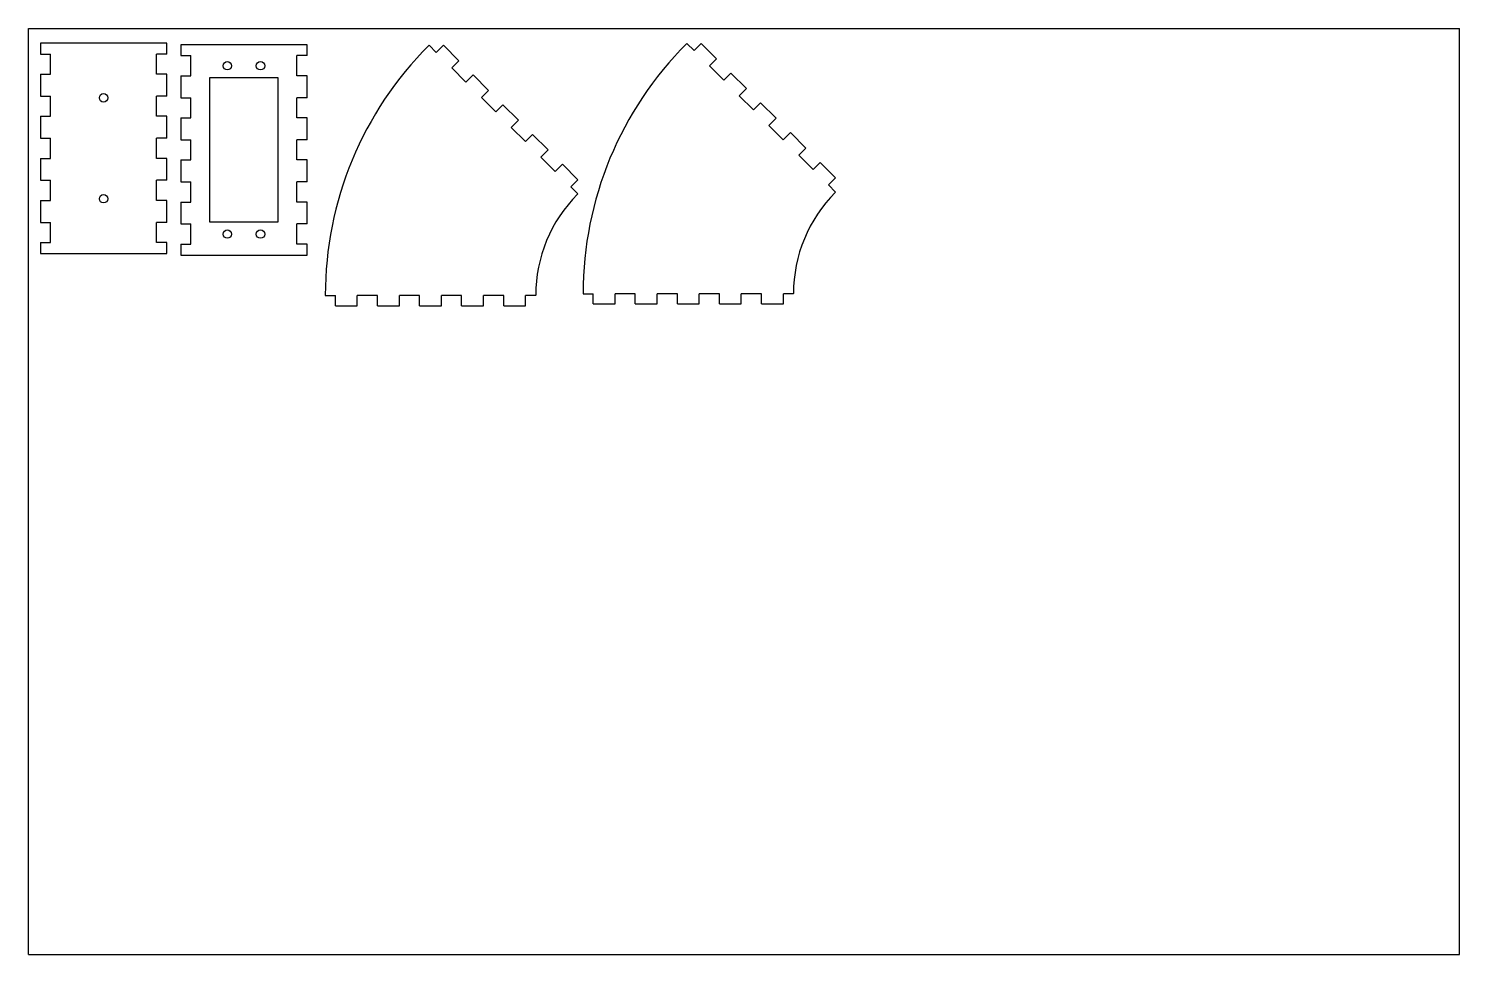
# Model space of a CAD drawing. Header units: inches. Extents: x 0 to 17, y 0 to 11.
import ezdxf

# ---------------------------------------------------------------- set-up
doc = ezdxf.new("R2010")
doc.units = ezdxf.units.IN
doc.header["$LTSCALE"] = 0.935
doc.header["$MEASUREMENT"] = 0
doc.layers.get('0').update_dxf_attribs({"linetype": 'CONTINUOUS'})
doc.layers.add('02___PRT_ALL_AXES', color=7, linetype='CONTINUOUS')

msp = doc.modelspace()

# ---------------------------------------------------------------- linework, layer by layer
at = {"color": 7, "linetype": 'CONTINUOUS'}
for p, q in [((0, 0), (0, 11)), ((0, 11), (17, 11)), ((17, 0), (17, 11)), ((0.141, 10.828), (0.141, 10.698)), ((1.641, 10.828), (0.141, 10.828)), ((1.641, 10.698), (1.641, 10.828)), ((1.808, 10.809), (1.808, 10.679)), ((3.308, 10.809), (1.808, 10.809)), ((3.308, 10.679), (3.308, 10.809)), ((4.758, 10.803), (4.754, 10.799)), ((4.843, 10.718), (4.758, 10.803)), ((4.928, 10.803), (4.843, 10.718)), ((5.112, 10.619), (4.928, 10.803)), ((7.821, 10.825), (7.818, 10.821)), ((7.906, 10.74), (7.821, 10.825)), ((7.991, 10.825), (7.906, 10.74)), ((8.175, 10.641), (7.991, 10.825)), ((0.141, 10.698), (0.261, 10.698)), ((0.261, 10.458), (0.261, 10.698)), ((1.521, 10.458), (1.521, 10.698)), ((1.641, 10.698), (1.521, 10.698)), ((1.808, 10.679), (1.928, 10.679)), ((1.928, 10.439), (1.928, 10.679)), ((3.188, 10.439), (3.188, 10.679)), ((3.308, 10.679), (3.188, 10.679)), ((5.027, 10.534), (5.112, 10.619)), ((8.09, 10.556), (8.175, 10.641)), ((8.26, 10.386), (8.09, 10.556)), ((0.141, 10.458), (0.141, 10.198)), ((0.141, 10.458), (0.261, 10.458)), ((1.641, 10.458), (1.521, 10.458)), ((1.641, 10.198), (1.641, 10.458)), ((1.808, 10.439), (1.808, 10.179)), ((1.808, 10.439), (1.928, 10.439)), ((2.153, 8.699), (2.153, 10.419)), ((2.153, 10.419), (2.963, 10.419)), ((2.963, 10.419), (2.963, 8.699)), ((3.308, 10.439), (3.188, 10.439)), ((3.308, 10.179), (3.308, 10.439)), ((5.196, 10.364), (5.027, 10.534)), ((5.281, 10.449), (5.196, 10.364)), ((5.465, 10.265), (5.281, 10.449)), ((8.344, 10.471), (8.26, 10.386)), ((8.528, 10.287), (8.344, 10.471)), ((5.38, 10.181), (5.465, 10.265)), ((8.443, 10.203), (8.528, 10.287)), ((8.613, 10.033), (8.443, 10.203)), ((0.141, 10.198), (0.261, 10.198)), ((0.261, 9.958), (0.261, 10.198)), ((1.521, 9.958), (1.521, 10.198)), ((1.641, 10.198), (1.521, 10.198)), ((1.808, 10.179), (1.928, 10.179)), ((1.928, 9.939), (1.928, 10.179)), ((3.188, 9.939), (3.188, 10.179)), ((3.308, 10.179), (3.188, 10.179)), ((5.55, 10.011), (5.38, 10.181)), ((5.635, 10.096), (5.55, 10.011)), ((5.819, 9.912), (5.635, 10.096)), ((8.698, 10.118), (8.613, 10.033)), ((8.882, 9.934), (8.698, 10.118)), ((0.141, 9.958), (0.141, 9.698)), ((0.141, 9.958), (0.261, 9.958)), ((1.641, 9.958), (1.521, 9.958)), ((1.641, 9.698), (1.641, 9.958)), ((1.808, 9.939), (1.808, 9.679)), ((1.808, 9.939), (1.928, 9.939)), ((3.308, 9.939), (3.188, 9.939)), ((3.308, 9.679), (3.308, 9.939)), ((5.734, 9.827), (5.819, 9.912)), ((8.797, 9.849), (8.882, 9.934)), ((0.141, 9.698), (0.261, 9.698)), ((0.261, 9.458), (0.261, 9.698)), ((1.641, 9.698), (1.521, 9.698)), ((1.521, 9.458), (1.521, 9.698)), ((5.903, 9.657), (5.734, 9.827)), ((5.988, 9.742), (5.903, 9.657)), ((6.172, 9.558), (5.988, 9.742)), ((8.967, 9.679), (8.797, 9.849)), ((9.051, 9.764), (8.967, 9.679)), ((9.235, 9.58), (9.051, 9.764)), ((1.808, 9.679), (1.928, 9.679)), ((1.928, 9.439), (1.928, 9.679)), ((3.308, 9.679), (3.188, 9.679)), ((3.188, 9.439), (3.188, 9.679)), ((6.087, 9.473), (6.172, 9.558)), ((9.15, 9.495), (9.235, 9.58)), ((0.141, 9.458), (0.141, 9.198)), ((0.141, 9.458), (0.261, 9.458)), ((1.641, 9.458), (1.521, 9.458)), ((1.641, 9.198), (1.641, 9.458)), ((1.808, 9.439), (1.808, 9.179)), ((1.808, 9.439), (1.928, 9.439)), ((3.308, 9.439), (3.188, 9.439)), ((3.308, 9.179), (3.308, 9.439)), ((6.257, 9.304), (6.087, 9.473)), ((6.342, 9.389), (6.257, 9.304)), ((6.526, 9.205), (6.342, 9.389)), ((9.32, 9.326), (9.15, 9.495)), ((9.405, 9.411), (9.32, 9.326)), ((9.589, 9.227), (9.405, 9.411)), ((0.141, 9.198), (0.261, 9.198)), ((0.261, 8.958), (0.261, 9.198)), ((1.641, 9.198), (1.521, 9.198)), ((1.521, 8.958), (1.521, 9.198)), ((6.441, 9.12), (6.526, 9.205)), ((9.504, 9.142), (9.589, 9.227)), ((1.808, 9.179), (1.928, 9.179)), ((1.928, 8.939), (1.928, 9.179)), ((3.308, 9.179), (3.188, 9.179)), ((3.188, 8.939), (3.188, 9.179)), ((6.526, 9.035), (6.441, 9.12)), ((6.522, 9.032), (6.526, 9.035)), ((9.589, 9.057), (9.504, 9.142)), ((9.585, 9.053), (9.589, 9.057)), ((0.141, 8.958), (0.141, 8.698)), ((0.141, 8.958), (0.261, 8.958)), ((1.641, 8.958), (1.521, 8.958)), ((1.641, 8.698), (1.641, 8.958)), ((1.808, 8.939), (1.808, 8.679)), ((1.808, 8.939), (1.928, 8.939)), ((3.308, 8.939), (3.188, 8.939)), ((3.308, 8.679), (3.308, 8.939)), ((0.141, 8.698), (0.261, 8.698)), ((0.261, 8.458), (0.261, 8.698)), ((1.641, 8.698), (1.521, 8.698)), ((1.521, 8.458), (1.521, 8.698)), ((1.808, 8.679), (1.928, 8.679)), ((1.928, 8.439), (1.928, 8.679)), ((2.963, 8.699), (2.153, 8.699)), ((3.308, 8.679), (3.188, 8.679)), ((3.188, 8.439), (3.188, 8.679)), ((0.141, 8.458), (0.261, 8.458)), ((0.141, 8.458), (0.141, 8.328)), ((1.641, 8.458), (1.521, 8.458)), ((1.641, 8.328), (1.641, 8.458)), ((1.808, 8.439), (1.928, 8.439)), ((1.808, 8.439), (1.808, 8.309)), ((3.308, 8.439), (3.188, 8.439)), ((3.308, 8.309), (3.308, 8.439)), ((0.141, 8.328), (1.641, 8.328)), ((1.808, 8.309), (3.308, 8.309)), ((3.525, 7.832), (3.525, 7.827)), ((3.525, 7.827), (3.645, 7.827)), ((3.645, 7.707), (3.645, 7.827)), ((4.145, 7.827), (3.905, 7.827)), ((3.905, 7.707), (3.905, 7.827)), ((4.145, 7.707), (4.145, 7.827)), ((4.645, 7.827), (4.405, 7.827)), ((4.405, 7.707), (4.405, 7.827)), ((4.645, 7.707), (4.645, 7.827)), ((5.145, 7.827), (4.905, 7.827)), ((4.905, 7.707), (4.905, 7.827)), ((5.145, 7.707), (5.145, 7.827)), ((5.645, 7.827), (5.405, 7.827)), ((5.405, 7.707), (5.405, 7.827)), ((5.645, 7.707), (5.645, 7.827)), ((6.025, 7.827), (5.905, 7.827)), ((5.905, 7.707), (5.905, 7.827)), ((6.025, 7.827), (6.025, 7.832)), ((6.588, 7.853), (6.588, 7.848)), ((6.588, 7.848), (6.708, 7.848)), ((6.708, 7.728), (6.708, 7.848)), ((7.208, 7.848), (6.968, 7.848)), ((6.968, 7.728), (6.968, 7.848)), ((7.208, 7.728), (7.208, 7.848)), ((7.708, 7.848), (7.468, 7.848)), ((7.468, 7.728), (7.468, 7.848)), ((7.708, 7.728), (7.708, 7.848)), ((8.208, 7.848), (7.968, 7.848)), ((7.968, 7.728), (7.968, 7.848)), ((8.208, 7.728), (8.208, 7.848)), ((8.708, 7.848), (8.468, 7.848)), ((8.468, 7.728), (8.468, 7.848)), ((8.708, 7.728), (8.708, 7.848)), ((9.088, 7.848), (8.968, 7.848)), ((8.968, 7.728), (8.968, 7.848)), ((9.088, 7.848), (9.088, 7.853)), ((3.645, 7.707), (3.905, 7.707)), ((4.145, 7.707), (4.405, 7.707)), ((4.645, 7.707), (4.905, 7.707)), ((5.145, 7.707), (5.405, 7.707)), ((5.645, 7.707), (5.905, 7.707)), ((6.708, 7.728), (6.968, 7.728)), ((7.208, 7.728), (7.468, 7.728)), ((7.708, 7.728), (7.968, 7.728)), ((8.208, 7.728), (8.468, 7.728)), ((8.708, 7.728), (8.968, 7.728)), ((0, 0), (17, 0))]:
    msp.add_line(p, q, dxfattribs=at)
for centre, radius in [((7.722, 7.832), 4.197), ((10.785, 7.853), 4.197), ((7.722, 7.832), 1.697), ((10.785, 7.853), 1.697)]:
    msp.add_arc(centre, radius, 135, 180, dxfattribs=at)
at = {"layer": '02___PRT_ALL_AXES', "color": 7, "linetype": 'CONTINUOUS'}
for centre in [(2.361, 10.559), (2.755, 10.559), (0.891, 10.178), (0.891, 8.978), (2.361, 8.559), (2.755, 8.559)]:
    msp.add_circle(centre, 0.05, dxfattribs=at)

doc.saveas('drawing.dxf')
